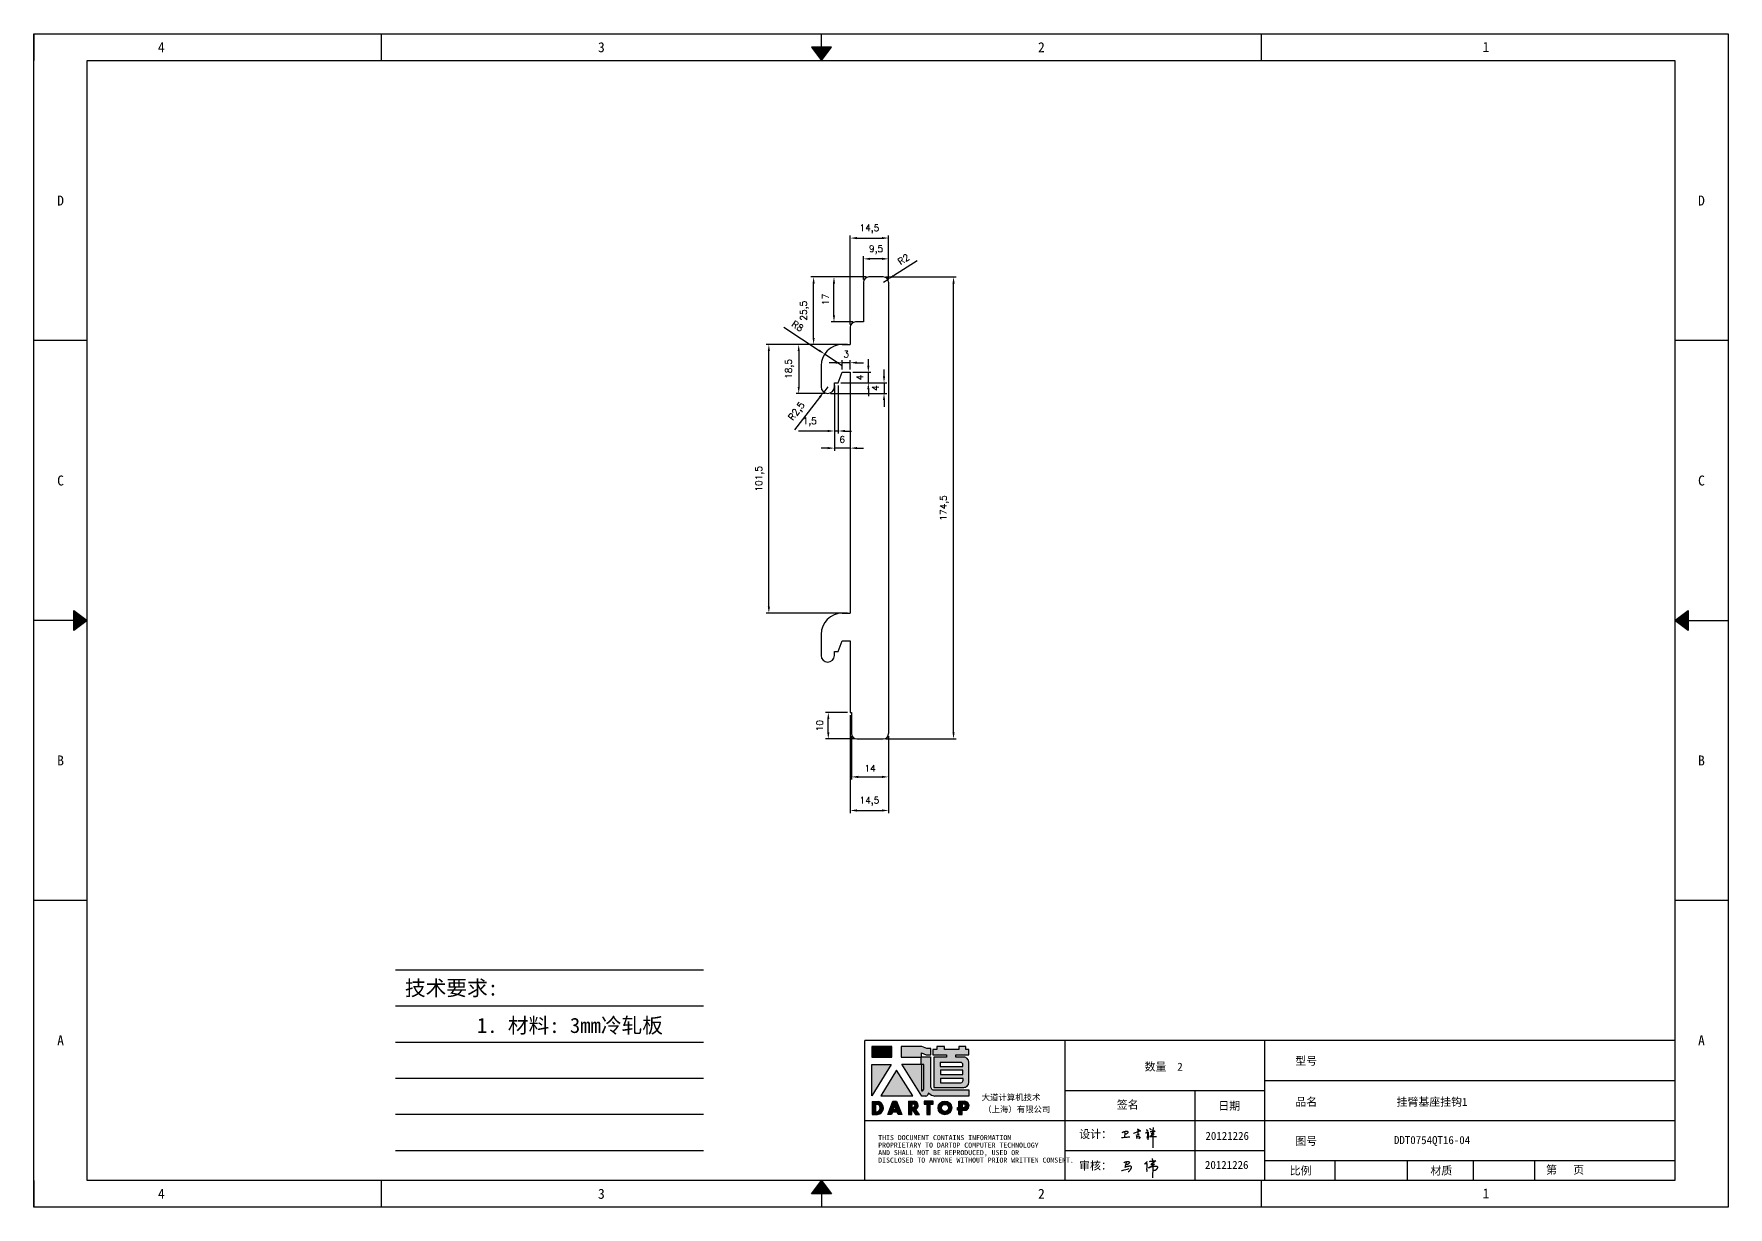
# Model space of a CAD drawing. Header units: millimetres. Extents: x 120943 to 145233, y 4425 to 40233.
# Drawn here: x 134133 to 134773, y 24653 to 25096 of the extents above; entities that cross this region are included whole.
import ezdxf
from ezdxf.enums import TextEntityAlignment as Align

# ---------------------------------------------------------------- set-up
doc = ezdxf.new("R2010")
doc.units = ezdxf.units.MM
doc.linetypes.add('DOT', pattern=[0.25, 0, -0.25])
doc.layers.add('4', color=7, linetype='Continuous')
doc.layers.add('print', color=30, linetype='Continuous')
doc.layers.add('dim', color=2, linetype='Continuous', lineweight=9)
doc.styles.add('Dartop', font='SIMFANG.TTF')
doc.styles.add('HZ', font='SimSun.ttf')
doc.styles.add('hzHT', font='SIMHEI.TTF')
doc.styles.get("Standard").update_dxf_attribs({"font": 'txt', "bigfont": 'gbcbig.shx'})
doc.dimstyles.new('0.5small', dxfattribs={"dimtxt": 2.5, "dimasz": 2.5, "dimexe": 1, "dimexo": 1, "dimgap": 2, "dimtad": 1, "dimtxsty": 'Standard', "dimcen": 2.5, "dimadec": 0, "dimazin": 0, "dimtfac": 1, "dimtmove": 0, "dimatfit": 3, "dimfxl": 1, "dimarcsym": 0})

# ---------------------------------------------------------------- blocks, each defined once
blk = doc.blocks.new('*U5')
at = {"color": 254, "linetype": 'Continuous', "extrusion": (0, 0, -1)}
for points in [[(-17, 0.333), (-16.812, 0.25), (-17, 0.5)], [(-17, 0.333), (-17.188, 0.25), (-16.812, 0.25)], [(-17, 0.333), (-17, 0.5), (-17.188, 0.25)]]:
    blk.add_solid(points, dxfattribs=at)
blk = doc.blocks.new('*U6')
at = {"color": 254, "linetype": 'Continuous'}
for points in [[(17, 21.667), (17.188, 21.75), (16.812, 21.75)], [(17, 21.667), (16.812, 21.75), (17, 21.5)], [(17, 21.667), (17, 21.5), (17.188, 21.75)]]:
    blk.add_solid(points, dxfattribs=at)
blk = doc.blocks.new('*U3')
at = {"color": 254, "linetype": 'Continuous', "extrusion": (0, 0, -1)}
for points in [[(-0.833, 11), (-0.75, 10.812), (-0.75, 11.188)], [(-0.833, 11), (-0.75, 11.188), (-1, 11)], [(-0.833, 11), (-1, 11), (-0.75, 10.812)]]:
    blk.add_solid(points, dxfattribs=at)
blk = doc.blocks.new('dadao')
for p, q in [((48, 19.2), (44.9, 10.4)), ((44.9, 10.4), (51.2, 10.4)), ((51.2, 10.4), (48, 19.2))]:
    blk.add_line(p, q)
for points in [[(41.8, 121.6), (41.8, 143.7), (-0.4, 143.7), (-0.4, 121.6), (41.8, 121.6)], [(104.8, 122), (104.8, 130.3), (114.1, 126.3), (124.2, 126.3), (124.2, 139.6), (115.9, 139.6), (105.1, 143.9), (61.5, 143.9)], [(61.7, 144), (61.7, 121.3), (103.9, 121.3)], [(113.4, 38.7), (105.1, 38.7), (63, 106.5), (103.9, 106.5), (103.9, 120.9), (103.9, 121.3)], [(109.7, 53.6), (109.7, 106.2), (104.3, 106.2), (104.3, 50.4), (106.6, 50.4)], [(144.6, 94.4), (144.6, 84.8), (192, 84.8), (192, 94.1), (144.9, 94.1)], [(120.2, 45), (119.5, 45), (119.5, 44.6)], [(0, 28), (0, 0), (11.8, 0)], [(0.1, 28), (14, 28)], [(7.1, 21.8), (7.1, 6.1), (12, 6.1)], [(7.1, 21.8), (11.4, 21.8)], [(76.8, 28.2), (76.8, 0), (84.1, 0), (84.1, 11.1), (91.6, -0.1), (100.3, -0.1), (91.7, 11.1)], [(76.8, 28.2), (90.6, 28.2)], [(84, 22.7), (84, 15.3), (87.2, 15.3)], [(84, 22.7), (87.3, 22.7)], [(183.7, 0), (183.7, 9.6), (180.6, 9.6), (180.6, 14.9), (183.8, 14.9), (183.8, 28.1), (196.1, 28.1), (196.5, 28.1)], [(183.7, 0), (190.9, 0), (190.9, 9.6), (198.8, 9.6)], [(194.9, 22.3), (190.8, 22.3), (190.8, 15), (194.4, 15)]]:
    blk.add_lwpolyline(points)
blk.add_lwpolyline([(137.1, 144.2), (137.1, 137.9), (128.3, 137.9), (128.3, 126.5), (157.3, 126.5), (157.3, 121.5), (130.3, 121.5), (130.3, 57.5), (194.4, 57.5, 0.414214), (204.4, 67.5), (204.4, 111.3, 0.414214), (194.4, 121.3), (177.5, 121.3), (177.5, 126.3), (204.7, 126.3), (204.7, 137.7), (198.2, 137.7), (198.2, 143.9), (183.3, 143.9), (183.3, 138), (153, 138), (153, 144.2), (137.1, 144.2)], format="xyb", close=True)
for points in [[(104.8, 122), (123.4, 122), (123.4, 60, 0.414214), (131.4, 52), (204.8, 52), (204.8, 39.1), (131.7, 39.1)], [(144.3, 110.8), (144.3, 101.8), (192.3, 101.8), (192.3, 105.5, 0.414214), (187.3, 110.5), (144.3, 110.5)], [(144.6, 77), (144.6, 67.5), (187.6, 67.5, 0.414214), (192.6, 72.5), (192.6, 76.4), (144.6, 76.4)]]:
    blk.add_lwpolyline(points, format="xyb")
for points in [[(-0.3, 106.2), (40.4, 106.2), (-0.3, 39.7), (-0.3, 106.2)], [(51.7, 94.1), (18.4, 39.3), (86.2, 39.3)], [(43.8, 28.2), (51.8, 28.2), (62.6, -0.1), (55, -0.1), (53.2, 5), (42.9, 5), (41.1, 0), (33.6, 0)], [(110, 28.1), (110, 21.9), (116, 21.9), (116, -0.1), (123.2, -0.1), (123.2, 22), (129.2, 22), (129.2, 28.1), (110, 28.1)]]:
    blk.add_lwpolyline(points, close=True)
for radius in [14.5, 7.44]:
    blk.add_circle((154.2, 14.2), radius)
for centre, radius, start, end in [((99.2, 60.7), 12.6, 305.6399, 325.969), ((111.6, 46.7), 8.19, 282.9811, 347.6627), ((136, 61.7), 22.9, 226.7358, 259.3209), ((8.5, 13.9), 8.49, 294.2143, 69.7177), ((9.6, 14.2), 14.4, 278.6604, 72.3203), ((86.4, 19), 3.8, 282.527, 76.7196), ((88.6, 19.4), 8.95, 290.6073, 77.2124), ((193.7, 18.7), 3.8, 280.9891, 72.5513), ((195.7, 18.6), 9.51, 288.8959, 85.2442)]:
    blk.add_arc(centre, radius, start, end)
blk = doc.blocks.new('h')
for p, q in [((20768.1, -2360.9), (20773, -2359.1)), ((20769.5, -2366.9), (20769.8, -2370.6)), ((20769.8, -2370.6), (20770.9, -2378)), ((20770.9, -2378), (20771.5, -2370.6)), ((20772.4, -2369.3), (20774.9, -2367.8)), ((20773, -2359.1), (20784.1, -2355.2)), ((20773.3, -2331.8), (20775.3, -2338.7)), ((20789.1, -2340.9), (20773.5, -2331.9)), ((20775.3, -2338.7), (20775.6, -2351.2)), ((20775.6, -2351.2), (20775.5, -2357.3)), ((20782.2, -2369.2), (20780, -2377.1)), ((20780, -2377.1), (20788.3, -2371.3)), ((20780.1, -2366.4), (20780.8, -2366.4)), ((20781.9, -2367.4), (20782.2, -2369.2)), ((20845.7, -2343.5), (20848.4, -2353)), ((20848.9, -2370.3), (20847.9, -2424)), ((20848.4, -2353), (20848.9, -2370.3))]:
    blk.add_line(p, q)
for points in [[(20696.6, -2372.4, 0.002073), (20710.6, -2371.9, 0.016137), (20719.6, -2371.3, 0.008314), (20736.9, -2369.3)], [(20699.1, -2348.2, -0.029745), (20704.6, -2345.4, -0.046842), (20708.4, -2344.2, -0.00919), (20714.3, -2343, -0.018517), (20717.2, -2342.5, -0.037841), (20720.3, -2342.4, -0.039541), (20723.2, -2342.8, -0.149785), (20726, -2344.3, -0.204935), (20726.9, -2346.6, -0.074872), (20726.5, -2348.3, -0.061615), (20725.6, -2350.3, -0.034204), (20723.8, -2352.6, -0.045776), (20722.3, -2354.1, -0.054985), (20720.4, -2355.3, -0.036348), (20717.3, -2356.5, -0.067752), (20715.7, -2356.8, -0.043553), (20713.2, -2356.7)], [(20755, -2351.9, -0.024077), (20759.9, -2350.1, -0.013147), (20768.7, -2346.5, -0.00522), (20775.4, -2344.1, -0.018517), (20777.3, -2343.4, -0.008274), (20786.3, -2341, -0.039541), (20788.3, -2340.8, -0.079216), (20789.4, -2341, -0.204935)], [(20813.5, -2350.1, 0.007348), (20815.9, -2348.7, 0.008421), (20818, -2347.3, 0.009459), (20819.7, -2346.2, -0.016325), (20820.7, -2345.5, -0.173771), (20821.8, -2345.3, -0.085159), (20823.9, -2346, -0.125883), (20826, -2347.9, -0.160659), (20826.6, -2350.1, -0.010447), (20826.5, -2352.3, -0.008247), (20826.2, -2355.1, -0.002698), (20825.3, -2374, 0.001562), (20823.9, -2383.7, 0.016137)], [(20816.8, -2335, -0.053561), (20819.6, -2336.1, -0.075272), (20821.3, -2337.3, -0.005295), (20822.5, -2338.5, -0.009337), (20823.1, -2339.1, -0.026146), (20823.7, -2339.8, -0.016644), (20824.5, -2340.9)], [(20832.1, -2329.2, -0.053561), (20834.9, -2330.3, -0.075272), (20836.7, -2331.5, -0.005295), (20837.8, -2332.6, -0.009337), (20838.5, -2333.3, -0.026146), (20839, -2334, -0.016644), (20839.8, -2335.1)], [(20836, -2343.7, -0.02797), (20842.1, -2342.6, -0.048868), (20845.6, -2342.2, -0.00919), (20851.1, -2341.4, -0.018517), (20853.9, -2341.1, -0.037841), (20856.7, -2341.2, -0.039541), (20859.4, -2341.6, -0.018282), (20840.6, -2354.7, -0.000937)], [(20847.6, -2340.2, 0.021784), (20849.6, -2335.9, 0.028296), (20850.8, -2332.4, 0.008136), (20851.9, -2328.2, 0.028913), (20852.2, -2327, 0.08193), (20852.1, -2325.9, 0.075058), (20851.7, -2324.7, 0.275043)]]:
    blk.add_lwpolyline(points, format="xyb")
for points in [[(20711.3, -2343.5), (20711.3, -2343.5), (20711.5, -2355.8), (20710.7, -2368), (20710.6, -2371.9)], [(20821.5, -2350.6), (20822.4, -2359.2), (20822.2, -2364.9), (20821.7, -2369), (20821.3, -2376.3), (20823.6, -2368.5), (20827.2, -2366.3), (20829.5, -2366.3)], [(20840.6, -2354.7), (20850, -2354.7), (20855, -2354.3), (20845.9, -2361.1), (20840.5, -2364), (20833, -2367.5), (20863.2, -2367.4), (20865.9, -2367.3)]]:
    blk.add_lwpolyline(points)
for centre, radius, start, end in [((20773.7, -2371.2), 2.3, 121.9907, 163.60158), ((20787.5, -2406), 40.3, 100.61827, 108.24823), ((20780.8, -2367.6), 1.15, 9.4675, 90)]:
    blk.add_arc(centre, radius, start, end)
blk = doc.blocks.new('*U4')
at = {"color": 254, "linetype": 'Continuous', "extrusion": (0, 0, -1)}
for points in [[(-33.167, 11), (-33, 11), (-33.25, 11.188)], [(-33.167, 11), (-33.25, 11.188), (-33.25, 10.812)], [(-33.167, 11), (-33.25, 10.812), (-33, 11)]]:
    blk.add_solid(points, dxfattribs=at)
blk = doc.blocks.new('*D277')
at = {"layer": 'Defpoints', "color": 0}
for p in [(134441.15, 24839.8), (134455.65, 24831.8), (134455.65, 24802.79)]:
    blk.add_point(p, dxfattribs=at)
at = {"layer": 'dim', "color": 0, "lineweight": -2}
for p, q in [((134441.15, 24838.8), (134441.15, 24801.79)), ((134455.65, 24830.8), (134455.65, 24801.79)), ((134443.65, 24802.79), (134453.15, 24802.79))]:
    blk.add_line(p, q, dxfattribs=at)
at = {"layer": 'dim', "color": 0}
for points in [[(134443.65, 24803.2), (134443.65, 24802.37), (134441.15, 24802.79)], [(134453.15, 24803.2), (134453.15, 24802.37), (134455.65, 24802.79)]]:
    blk.add_solid(points, dxfattribs=at)
at = {"layer": 'dim', "color": 0, "insert": (134448.4, 24806.25), "char_height": 2.5, "attachment_point": 5}
blk.add_mtext('14,5', dxfattribs=at)
blk = doc.blocks.new('*D278')
at = {"layer": 'Defpoints', "color": 0}
for p in [(134441.65, 24831.8), (134455.65, 24831.8), (134455.65, 24815.46)]:
    blk.add_point(p, dxfattribs=at)
at = {"layer": 'dim', "color": 0, "lineweight": -2}
for p, q in [((134441.65, 24830.8), (134441.65, 24814.46)), ((134455.65, 24830.8), (134455.65, 24814.46)), ((134444.15, 24815.46), (134453.15, 24815.46))]:
    blk.add_line(p, q, dxfattribs=at)
at = {"layer": 'dim', "color": 0}
for points in [[(134444.15, 24815.88), (134444.15, 24815.05), (134441.65, 24815.46)], [(134453.15, 24815.88), (134453.15, 24815.05), (134455.65, 24815.46)]]:
    blk.add_solid(points, dxfattribs=at)
at = {"layer": 'dim', "color": 0, "insert": (134448.65, 24818.71), "char_height": 2.5, "attachment_point": 5}
blk.add_mtext('14', dxfattribs=at)
blk = doc.blocks.new('*D279')
at = {"layer": 'Defpoints', "color": 0}
for p in [(134432.86, 24839.8), (134441.15, 24839.8), (134443.65, 24829.8)]:
    blk.add_point(p, dxfattribs=at)
at = {"layer": 'dim', "color": 0, "lineweight": -2}
for p, q in [((134440.15, 24839.8), (134431.86, 24839.8)), ((134432.86, 24832.3), (134432.86, 24837.3)), ((134442.65, 24829.8), (134431.86, 24829.8))]:
    blk.add_line(p, q, dxfattribs=at)
at = {"layer": 'dim', "color": 0}
for points in [[(134432.45, 24837.3), (134433.28, 24837.3), (134432.86, 24839.8)], [(134432.45, 24832.3), (134433.28, 24832.3), (134432.86, 24829.8)]]:
    blk.add_solid(points, dxfattribs=at)
at = {"layer": 'dim', "color": 0, "insert": (134429.61, 24834.8), "char_height": 2.5, "attachment_point": 5, "rotation": 90}
blk.add_mtext('10', dxfattribs=at)
blk = doc.blocks.new('*D280')
at = {"layer": 'Defpoints', "color": 0}
for p in [(134453.65, 25004.3), (134480.16, 25004.3), (134453.65, 24829.8)]:
    blk.add_point(p, dxfattribs=at)
at = {"layer": 'dim', "color": 0, "lineweight": -2}
for p, q in [((134454.65, 25004.3), (134481.16, 25004.3)), ((134480.16, 24832.3), (134480.16, 25001.8)), ((134454.65, 24829.8), (134481.16, 24829.8))]:
    blk.add_line(p, q, dxfattribs=at)
at = {"layer": 'dim', "color": 0}
for points in [[(134479.75, 25001.8), (134480.58, 25001.8), (134480.16, 25004.3)], [(134479.75, 24832.3), (134480.58, 24832.3), (134480.16, 24829.8)]]:
    blk.add_solid(points, dxfattribs=at)
at = {"layer": 'dim', "color": 0, "insert": (134476.7, 24917.05), "char_height": 2.5, "attachment_point": 5, "rotation": 90}
blk.add_mtext('174,5', dxfattribs=at)
blk = doc.blocks.new('*D281')
at = {"layer": 'Defpoints', "color": 0}
for p in [(134446.15, 25011.15), (134446.15, 25002.3), (134455.65, 25002.3)]:
    blk.add_point(p, dxfattribs=at)
at = {"layer": 'dim', "color": 0, "lineweight": -2}
for p, q in [((134446.15, 25003.3), (134446.15, 25012.15)), ((134453.15, 25011.15), (134448.65, 25011.15)), ((134455.65, 25003.3), (134455.65, 25012.15))]:
    blk.add_line(p, q, dxfattribs=at)
at = {"layer": 'dim', "color": 0}
for points in [[(134448.65, 25011.57), (134448.65, 25010.73), (134446.15, 25011.15)], [(134453.15, 25011.57), (134453.15, 25010.73), (134455.65, 25011.15)]]:
    blk.add_solid(points, dxfattribs=at)
at = {"layer": 'dim', "color": 0, "insert": (134450.9, 25014.61), "char_height": 2.5, "attachment_point": 5}
blk.add_mtext('9,5', dxfattribs=at)
blk = doc.blocks.new('*D282')
at = {"layer": 'Defpoints', "color": 0}
for p in [(134455.65, 25019), (134455.65, 25002.3), (134441.15, 24985.3)]:
    blk.add_point(p, dxfattribs=at)
at = {"layer": 'dim', "color": 0, "lineweight": -2}
for p, q in [((134441.15, 24986.3), (134441.15, 25020)), ((134443.65, 25019), (134453.15, 25019)), ((134455.65, 25003.3), (134455.65, 25020))]:
    blk.add_line(p, q, dxfattribs=at)
at = {"layer": 'dim', "color": 0}
for points in [[(134443.65, 25019.41), (134443.65, 25018.58), (134441.15, 25019)], [(134453.15, 25019.41), (134453.15, 25018.58), (134455.65, 25019)]]:
    blk.add_solid(points, dxfattribs=at)
at = {"layer": 'dim', "color": 0, "insert": (134448.4, 25022.46), "char_height": 2.5, "attachment_point": 5}
blk.add_mtext('14,5', dxfattribs=at)
blk = doc.blocks.new('*D283')
at = {"layer": 'Defpoints', "color": 0}
for p in [(134435.01, 25004.3), (134448.15, 25004.3), (134443.15, 24987.3)]:
    blk.add_point(p, dxfattribs=at)
at = {"layer": 'dim', "color": 0, "lineweight": -2}
for p, q in [((134447.15, 25004.3), (134434.01, 25004.3)), ((134435.01, 24989.8), (134435.01, 25001.8)), ((134442.15, 24987.3), (134434.01, 24987.3))]:
    blk.add_line(p, q, dxfattribs=at)
at = {"layer": 'dim', "color": 0}
for points in [[(134434.59, 25001.8), (134435.42, 25001.8), (134435.01, 25004.3)], [(134434.59, 24989.8), (134435.42, 24989.8), (134435.01, 24987.3)]]:
    blk.add_solid(points, dxfattribs=at)
at = {"layer": 'dim', "color": 0, "insert": (134431.76, 24995.8), "char_height": 2.5, "attachment_point": 5, "rotation": 90}
blk.add_mtext('17', dxfattribs=at)
blk = doc.blocks.new('*D284')
at = {"layer": 'Defpoints', "color": 0}
for p in [(134427.32, 25004.3), (134446.15, 25004.3), (134441.15, 24978.8)]:
    blk.add_point(p, dxfattribs=at)
at = {"layer": 'dim', "color": 0, "lineweight": -2}
for p, q in [((134445.15, 25004.3), (134426.32, 25004.3)), ((134427.32, 24981.3), (134427.32, 25001.8)), ((134440.15, 24978.8), (134426.32, 24978.8))]:
    blk.add_line(p, q, dxfattribs=at)
at = {"layer": 'dim', "color": 0}
for points in [[(134426.9, 25001.8), (134427.73, 25001.8), (134427.32, 25004.3)], [(134426.9, 24981.3), (134427.73, 24981.3), (134427.32, 24978.8)]]:
    blk.add_solid(points, dxfattribs=at)
at = {"layer": 'dim', "color": 0, "insert": (134423.86, 24991.55), "char_height": 2.5, "attachment_point": 5, "rotation": 90}
blk.add_mtext('25,5', dxfattribs=at)
blk = doc.blocks.new('*D55')
at = {"layer": 'Defpoints', "color": 0}
for p in [(134453.65, 25002.3), (134455.34, 25003.37)]:
    blk.add_point(p, dxfattribs=at)
at = {"layer": 'dim', "color": 0, "lineweight": -2}
for p, q in [((134466.48, 25010.39), (134457.45, 25004.7)), ((134453.65, 25002.3), (134455.34, 25003.37))]:
    blk.add_line(p, q, dxfattribs=at)
at = {"layer": 'dim', "color": 0}
blk.add_solid([(134457.23, 25005.05), (134457.67, 25004.35), (134455.34, 25003.37)], dxfattribs=at)
at = {"layer": 'dim', "color": 0, "insert": (134461.29, 25010.96), "char_height": 2.5, "attachment_point": 5, "rotation": 32.22476}
blk.add_mtext('R2', dxfattribs=at)
blk = doc.blocks.new('*D285')
at = {"layer": 'Defpoints', "color": 0}
for p in [(134431.46, 24975.2), (134438.15, 24970.8)]:
    blk.add_point(p, dxfattribs=at)
at = {"layer": 'dim', "color": 0, "lineweight": -2}
for p, q in [((134416.09, 24985.29), (134429.37, 24976.57)), ((134438.15, 24970.8), (134431.46, 24975.2))]:
    blk.add_line(p, q, dxfattribs=at)
at = {"layer": 'dim', "color": 0}
blk.add_solid([(134429.6, 24976.92), (134429.14, 24976.22), (134431.46, 24975.2)], dxfattribs=at)
at = {"layer": 'dim', "color": 0, "insert": (134421.29, 24985.77), "char_height": 2.5, "attachment_point": 5, "rotation": 326.69423}
blk.add_mtext('R8', dxfattribs=at)
blk = doc.blocks.new('*D286')
at = {"layer": 'Defpoints', "color": 0}
for p in [(134441.15, 24978.8), (134421.69, 24960.3), (134432.65, 24960.3)]:
    blk.add_point(p, dxfattribs=at)
at = {"layer": 'dim', "color": 0, "lineweight": -2}
for p, q in [((134440.15, 24978.8), (134420.69, 24978.8)), ((134421.69, 24976.3), (134421.69, 24962.8)), ((134431.65, 24960.3), (134420.69, 24960.3))]:
    blk.add_line(p, q, dxfattribs=at)
at = {"layer": 'dim', "color": 0}
for points in [[(134421.28, 24976.3), (134422.11, 24976.3), (134421.69, 24978.8)], [(134421.28, 24962.8), (134422.11, 24962.8), (134421.69, 24960.3)]]:
    blk.add_solid(points, dxfattribs=at)
at = {"layer": 'dim', "color": 0, "insert": (134418.24, 24969.55), "char_height": 2.5, "attachment_point": 5, "rotation": 90}
blk.add_mtext('18,5', dxfattribs=at)
blk = doc.blocks.new('*D56')
at = {"layer": 'Defpoints', "color": 0}
for p in [(134432.65, 24962.8), (134431.13, 24960.82)]:
    blk.add_point(p, dxfattribs=at)
at = {"layer": 'dim', "color": 0, "lineweight": -2}
for p, q in [((134432.65, 24962.8), (134431.13, 24960.82)), ((134420.24, 24946.58), (134429.61, 24958.83))]:
    blk.add_line(p, q, dxfattribs=at)
at = {"layer": 'dim', "color": 0}
blk.add_solid([(134429.28, 24959.08), (134429.94, 24958.58), (134431.13, 24960.82)], dxfattribs=at)
at = {"layer": 'dim', "color": 0, "insert": (134421.11, 24953.42), "char_height": 2.5, "attachment_point": 5, "rotation": 52.58202}
blk.add_mtext('R2,5', dxfattribs=at)
blk = doc.blocks.new('*D287')
at = {"layer": 'Defpoints', "color": 0}
for p in [(134436.65, 24964.3), (134432.65, 24960.3), (134453.91, 24960.3)]:
    blk.add_point(p, dxfattribs=at)
at = {"layer": 'dim', "color": 0, "lineweight": -2}
for p, q in [((134453.91, 24966.8), (134453.91, 24969.3)), ((134437.65, 24964.3), (134454.91, 24964.3)), ((134453.91, 24964.3), (134453.91, 24960.3)), ((134433.65, 24960.3), (134454.91, 24960.3)), ((134453.91, 24957.8), (134453.91, 24955.3))]:
    blk.add_line(p, q, dxfattribs=at)
at = {"layer": 'dim', "color": 0}
for points in [[(134453.49, 24966.8), (134454.33, 24966.8), (134453.91, 24964.3)], [(134453.49, 24957.8), (134454.33, 24957.8), (134453.91, 24960.3)]]:
    blk.add_solid(points, dxfattribs=at)
at = {"layer": 'dim', "color": 0, "insert": (134450.66, 24962.3), "char_height": 2.5, "attachment_point": 5, "rotation": 90}
blk.add_mtext('4', dxfattribs=at)
blk = doc.blocks.new('*D288')
at = {"layer": 'Defpoints', "color": 0}
for p in [(134441.15, 24968.3), (134447.99, 24968.3), (134441.15, 24964.3)]:
    blk.add_point(p, dxfattribs=at)
at = {"layer": 'dim', "color": 0, "lineweight": -2}
for p, q in [((134442.15, 24968.3), (134448.99, 24968.3)), ((134447.99, 24970.8), (134447.99, 24973.3)), ((134447.99, 24964.3), (134447.99, 24968.3)), ((134442.15, 24964.3), (134448.99, 24964.3)), ((134447.99, 24961.8), (134447.99, 24959.3))]:
    blk.add_line(p, q, dxfattribs=at)
at = {"layer": 'dim', "color": 0}
for points in [[(134447.57, 24970.8), (134448.4, 24970.8), (134447.99, 24968.3)], [(134447.57, 24961.8), (134448.4, 24961.8), (134447.99, 24964.3)]]:
    blk.add_solid(points, dxfattribs=at)
at = {"layer": 'dim', "color": 0, "insert": (134444.74, 24966.3), "char_height": 2.5, "attachment_point": 5, "rotation": 90}
blk.add_mtext('4', dxfattribs=at)
blk = doc.blocks.new('*D289')
at = {"layer": 'Defpoints', "color": 0}
for p in [(134438.15, 24971.92), (134438.15, 24968.3), (134441.15, 24968.3)]:
    blk.add_point(p, dxfattribs=at)
at = {"layer": 'dim', "color": 0, "lineweight": -2}
for p, q in [((134435.65, 24971.92), (134433.15, 24971.92)), ((134438.15, 24969.3), (134438.15, 24972.92)), ((134441.15, 24971.92), (134438.15, 24971.92)), ((134441.15, 24969.3), (134441.15, 24972.92)), ((134443.65, 24971.92), (134446.15, 24971.92))]:
    blk.add_line(p, q, dxfattribs=at)
at = {"layer": 'dim', "color": 0}
for points in [[(134435.65, 24972.34), (134435.65, 24971.51), (134438.15, 24971.92)], [(134443.65, 24972.34), (134443.65, 24971.51), (134441.15, 24971.92)]]:
    blk.add_solid(points, dxfattribs=at)
at = {"layer": 'dim', "color": 0, "insert": (134439.65, 24975.17), "char_height": 2.5, "attachment_point": 5}
blk.add_mtext('3', dxfattribs=at)
blk = doc.blocks.new('*D290')
at = {"layer": 'Defpoints', "color": 0}
for p in [(134441.15, 24968.3), (134435.15, 24964.3), (134435.15, 24939.66)]:
    blk.add_point(p, dxfattribs=at)
at = {"layer": 'dim', "color": 0, "lineweight": -2}
for p, q in [((134435.15, 24963.3), (134435.15, 24938.66)), ((134441.15, 24967.3), (134441.15, 24938.66)), ((134432.65, 24939.66), (134430.15, 24939.66)), ((134441.15, 24939.66), (134435.15, 24939.66)), ((134443.65, 24939.66), (134446.15, 24939.66))]:
    blk.add_line(p, q, dxfattribs=at)
at = {"layer": 'dim', "color": 0}
for points in [[(134432.65, 24940.08), (134432.65, 24939.24), (134435.15, 24939.66)], [(134443.65, 24940.08), (134443.65, 24939.24), (134441.15, 24939.66)]]:
    blk.add_solid(points, dxfattribs=at)
at = {"layer": 'dim', "color": 0, "insert": (134438.15, 24942.91), "char_height": 2.5, "attachment_point": 5}
blk.add_mtext('6', dxfattribs=at)
blk = doc.blocks.new('*D291')
at = {"layer": 'Defpoints', "color": 0}
for p in [(134435.15, 24964.3), (134436.65, 24964.3), (134435.15, 24946.12)]:
    blk.add_point(p, dxfattribs=at)
at = {"layer": 'dim', "color": 0, "lineweight": -2}
for p, q in [((134435.15, 24963.3), (134435.15, 24945.12)), ((134436.65, 24963.3), (134436.65, 24945.12)), ((134432.65, 24946.12), (134421.56, 24946.12)), ((134436.65, 24946.12), (134435.15, 24946.12)), ((134439.15, 24946.12), (134441.65, 24946.12))]:
    blk.add_line(p, q, dxfattribs=at)
at = {"layer": 'dim', "color": 0}
for points in [[(134432.65, 24946.54), (134432.65, 24945.71), (134435.15, 24946.12)], [(134439.15, 24946.54), (134439.15, 24945.71), (134436.65, 24946.12)]]:
    blk.add_solid(points, dxfattribs=at)
at = {"layer": 'dim', "color": 0, "insert": (134425.85, 24949.58), "char_height": 2.5, "attachment_point": 5}
blk.add_mtext('1,5', dxfattribs=at)
blk = doc.blocks.new('*D292')
at = {"layer": 'Defpoints', "color": 0}
for p in [(134410.42, 24978.8), (134441.15, 24978.8), (134441.15, 24877.3)]:
    blk.add_point(p, dxfattribs=at)
at = {"layer": 'dim', "color": 0, "lineweight": -2}
for p, q in [((134440.15, 24978.8), (134409.42, 24978.8)), ((134410.42, 24879.8), (134410.42, 24976.3)), ((134440.15, 24877.3), (134409.42, 24877.3))]:
    blk.add_line(p, q, dxfattribs=at)
at = {"layer": 'dim', "color": 0}
for points in [[(134410.01, 24976.3), (134410.84, 24976.3), (134410.42, 24978.8)], [(134410.01, 24879.8), (134410.84, 24879.8), (134410.42, 24877.3)]]:
    blk.add_solid(points, dxfattribs=at)
at = {"layer": 'dim', "color": 0, "insert": (134406.96, 24928.05), "char_height": 2.5, "attachment_point": 5, "rotation": 90}
blk.add_mtext('101,5', dxfattribs=at)

msp = doc.modelspace()

# ---------------------------------------------------------------- hatches: boundary and pattern name
for points in [[(134456.86, 24713.569), (134449.326, 24713.569), (134449.326, 24709.633), (134456.86, 24709.633)], [(134456.618, 24706.879), (134449.347, 24706.879), (134449.347, 24695.007)], [(134458.633, 24704.725), (134452.689, 24694.928), (134464.792, 24694.928)], [(134472.477, 24692.924), (134469.038, 24692.924), (134469.038, 24691.833), (134470.111, 24691.833), (134470.111, 24687.9), (134471.396, 24687.9), (134471.396, 24691.835), (134472.477, 24691.835)]]:
    msp.add_hatch(color=0).paths.add_polyline_path(points)
h = msp.add_hatch(color=0)
h.paths.add_polyline_path([(134468.119, 24711.177), (134469.781, 24710.459), (134471.579, 24710.459), (134471.579, 24712.838), (134470.096, 24712.838), (134468.164, 24713.601), (134460.42, 24713.601), (134460.42, 24709.577), (134467.954, 24709.577), (134467.954, 24709.496), (134467.954, 24706.924), (134460.648, 24706.924), (134468.163, 24694.83), (134469.651, 24694.83, 0.2793748), (134470.738, 24695.886), (134470.738, 24695.942), (134470.869, 24695.942, 0.1431454), (134472.917, 24694.9), (134485.976, 24694.9), (134485.976, 24697.193), (134472.862, 24697.193, -0.4142136), (134471.433, 24698.622), (134471.433, 24709.704), (134468.119, 24709.704)])
h.paths.add_polyline_path([(134468.03, 24706.873), (134468.988, 24706.873), (134468.988, 24697.486, -0.0889357), (134468.433, 24696.915), (134468.027, 24696.915)], flags=16)
h = msp.add_hatch(color=0)
h.paths.add_polyline_path([(134485.953, 24712.505), (134484.792, 24712.505), (134484.792, 24713.61), (134482.136, 24713.61), (134482.136, 24712.56), (134476.714, 24712.56), (134476.714, 24713.665), (134473.874, 24713.665), (134473.874, 24712.54), (134472.305, 24712.54), (134472.305, 24710.502), (134477.483, 24710.502), (134477.483, 24709.601), (134472.658, 24709.601), (134472.658, 24698.191), (134484.113, 24698.191, 0.4142136), (134485.898, 24699.976), (134485.898, 24707.79, 0.4142136), (134484.113, 24709.576), (134481.085, 24709.576), (134481.085, 24710.46), (134485.953, 24710.46)])
h.paths.add_polyline_path([(134482.848, 24707.641, -0.4142136), (134483.74, 24706.749), (134483.74, 24706.094), (134475.165, 24706.094), (134475.165, 24707.641)], flags=16)
h.paths.add_polyline_path([(134483.685, 24704.712), (134483.685, 24703.054), (134475.22, 24703.054), (134475.22, 24704.712)], flags=16)
h.paths.add_polyline_path([(134483.796, 24701.562), (134483.796, 24700.852, -0.4142136), (134482.903, 24699.959), (134475.22, 24699.959), (134475.22, 24701.562)], flags=16)
h = msp.add_hatch(color=0)
h.paths.add_polyline_path([(134451.895, 24692.906), (134449.4, 24692.906), (134449.4, 24687.915), (134451.501, 24687.915, 0.7930159)])
h.paths.add_polyline_path([(134451.538, 24689.008), (134450.666, 24689.008), (134450.666, 24691.813), (134451.442, 24691.813, -0.6713609)], flags=16)
h = msp.add_hatch(color=0)
h.paths.add_polyline_path([(134458.652, 24692.947), (134457.228, 24692.947), (134455.398, 24687.91), (134456.746, 24687.91), (134457.063, 24688.803), (134458.89, 24688.803), (134459.214, 24687.899), (134460.574, 24687.899)])
h.paths.add_polyline_path([(134458.541, 24689.765), (134457.409, 24689.765), (134457.965, 24691.348)], flags=16)
h = msp.add_hatch(color=0)
h.paths.add_polyline_path([(134465.571, 24692.944), (134463.118, 24692.944), (134463.118, 24687.907), (134464.415, 24687.907), (134464.415, 24689.904), (134465.747, 24687.889), (134467.314, 24687.889), (134465.78, 24689.891, 0.7440549)])
h.paths.add_polyline_path([(134464.403, 24690.649), (134464.403, 24691.972), (134464.982, 24691.972, -0.796809), (134464.973, 24690.649)], flags=16)
h = msp.add_hatch(color=0)
h.paths.add_polyline_path([(134474.347, 24690.444, 1), (134479.519, 24690.444, 1)])
h.paths.add_polyline_path([(134478.261, 24690.444, -1), (134475.604, 24690.444, -1)], flags=16)
h = msp.add_hatch(color=0)
h.paths.add_polyline_path([(134484.479, 24692.932), (134484.405, 24692.932), (134482.218, 24692.932), (134482.218, 24690.581), (134481.637, 24690.581), (134481.637, 24689.627), (134482.208, 24689.627), (134482.208, 24687.916), (134483.485, 24687.916), (134483.485, 24689.634), (134484.888, 24689.634, 0.8123038)])
h.paths.add_polyline_path([(134483.466, 24690.588), (134483.466, 24691.902), (134484.193, 24691.902, -0.7782134), (134484.118, 24690.588)], flags=16)

# ---------------------------------------------------------------- linework, layer by layer
at = {"color": 0, "linetype": 'DOT'}
for p, q in [((134132.836, 25096.127), (134762.629, 25096.127)), ((134132.836, 24663.03), (134132.836, 25086.055)), ((134762.629, 24652.958), (134132.836, 24652.958))]:
    msp.add_line(p, q, dxfattribs=at)
at = {"color": 0}
for p, q in [((134132.836, 25096.127), (134132.836, 25086.055)), ((134264.064, 25086.055), (134264.064, 25096.127)), ((134430.253, 25091.091), (134430.253, 25096.127)), ((134596.441, 25086.055), (134596.441, 25096.127)), ((134152.98, 24663.03), (134152.98, 25086.055)), ((134152.98, 25086.055), (134752.557, 25086.055)), ((134752.557, 25086.055), (134752.557, 24663.03)), ((134152.98, 24980.298), (134132.836, 24980.298)), ((134772.701, 24980.298), (134752.557, 24980.298)), ((134147.944, 24874.542), (134132.836, 24874.542)), ((134757.593, 24874.542), (134772.701, 24874.542)), ((134152.98, 24768.786), (134132.836, 24768.786)), ((134772.701, 24768.786), (134752.557, 24768.786)), ((134752.557, 24715.908), (134446.62, 24715.908)), ((134446.62, 24663.03), (134446.62, 24715.908)), ((134522.16, 24715.908), (134522.16, 24663.03)), ((134597.7, 24663.03), (134597.7, 24715.908)), ((134597.7, 24700.8), (134752.557, 24700.8)), ((134522.16, 24697.023), (134597.7, 24697.023)), ((134571.261, 24697.023), (134571.261, 24663.03)), ((134446.62, 24685.692), (134522.16, 24685.692)), ((134522.16, 24685.692), (134752.557, 24685.692)), ((134522.16, 24674.361), (134597.7, 24674.361)), ((134597.7, 24670.584), (134752.557, 24670.584)), ((134624.277, 24663.03), (134624.277, 24670.584)), ((134651.666, 24663.03), (134651.666, 24670.584)), ((134676.565, 24663.03), (134676.565, 24670.584)), ((134699.679, 24663.03), (134699.679, 24670.584)), ((134132.836, 24663.03), (134132.836, 24652.958)), ((134752.557, 24663.03), (134152.98, 24663.03)), ((134264.064, 24652.958), (134264.064, 24663.03)), ((134596.441, 24652.958), (134596.441, 24663.03)), ((134430.253, 24657.994), (134430.253, 24652.958))]:
    msp.add_line(p, q, dxfattribs=at)
for p, q in [((134446.146, 25002.302), (134446.146, 24987.302)), ((134453.646, 25004.302), (134448.146, 25004.302)), ((134455.646, 25002.302), (134455.646, 24978.802)), ((134446.146, 24987.302), (134443.146, 24987.302)), ((134441.146, 24985.302), (134441.146, 24978.802)), ((134455.646, 24985.302), (134455.646, 24831.802)), ((134438.146, 24978.802), (134441.146, 24978.802)), ((134430.146, 24970.802), (134430.146, 24962.802)), ((134436.646, 24964.302), (134438.146, 24968.302)), ((134438.146, 24968.302), (134441.146, 24968.302)), ((134441.146, 24968.302), (134441.146, 24877.302)), ((134435.146, 24964.302), (134436.646, 24964.302)), ((134435.146, 24962.802), (134435.146, 24964.302)), ((134438.146, 24877.302), (134441.146, 24877.302)), ((134430.146, 24869.302), (134430.146, 24861.302)), ((134436.646, 24862.802), (134438.146, 24866.802)), ((134438.146, 24866.802), (134441.146, 24866.802)), ((134441.146, 24866.802), (134441.146, 24839.802)), ((134435.146, 24862.802), (134436.646, 24862.802)), ((134435.146, 24861.302), (134435.146, 24862.802)), ((134441.146, 24839.802), (134441.646, 24839.802)), ((134441.646, 24839.802), (134441.646, 24831.802)), ((134443.646, 24829.802), (134453.646, 24829.802)), ((134554.601, 24668.197), (134553.859, 24667.795)), ((134555.135, 24668.482), (134554.601, 24668.197)), ((134554.632, 24669.083), (134555.575, 24669.083)), ((134556.079, 24669.128), (134555.135, 24668.482)), ((134555.169, 24671.323), (134555.386, 24669.512)), ((134555.421, 24668.176), (134555.341, 24664.016)), ((134555.386, 24669.512), (134555.421, 24668.176)), ((134555.575, 24669.083), (134556.079, 24669.128))]:
    msp.add_line(p, q)
for points in [[(134430.253, 25086.055), (134434.03, 25091.091), (134426.476, 25091.091), (134430.253, 25086.055)], [(134152.98, 24874.542), (134147.944, 24870.765), (134147.944, 24878.319), (134152.98, 24874.542)], [(134752.557, 24874.542), (134757.593, 24878.319), (134757.593, 24870.765), (134752.557, 24874.542)], [(134430.253, 24663.03), (134434.03, 24657.994), (134426.476, 24657.994), (134430.253, 24663.03)]]:
    msp.add_lwpolyline(points, close=True, dxfattribs=at)
for points in [[(134544.425, 24669.736, -0.029745), (134544.857, 24669.952, -0.0468422), (134545.15, 24670.046, -0.0091902), (134545.606, 24670.138, -0.0185172), (134545.835, 24670.172, -0.0378406), (134546.071, 24670.179, -0.0395413), (134546.295, 24670.151, -0.1497852), (134546.514, 24670.031, -0.2049352), (134546.581, 24669.858, -0.0748717), (134546.556, 24669.721, -0.0616146), (134546.481, 24669.57, -0.0342039), (134546.346, 24669.391, -0.0457759), (134546.225, 24669.276, -0.054985), (134546.079, 24669.184, -0.0363479), (134545.837, 24669.088, -0.0677521), (134545.715, 24669.067, -0.0435534), (134545.524, 24669.076)], [(134553.859, 24667.795, -0.029745), (134554.532, 24668.132, -0.0468422), (134554.989, 24668.279, -0.0091902), (134555.7, 24668.423, -0.0185172), (134556.057, 24668.475, -0.0378406), (134556.425, 24668.486, -0.0395413), (134556.775, 24668.443, -0.1497852), (134557.117, 24668.256, -0.2049352), (134557.222, 24667.986, -0.0748717), (134557.182, 24667.772, -0.0616146), (134557.066, 24667.536, -0.0342039), (134556.855, 24667.258, -0.0457759), (134556.666, 24667.077, -0.054985), (134556.438, 24666.934, -0.0363479), (134556.06, 24666.784, -0.0677521), (134555.871, 24666.751, -0.0435534), (134555.573, 24666.766)], [(134554.168, 24670.196, -0.0279703), (134554.778, 24670.309, -0.0488679), (134555.132, 24670.347, -0.0091902), (134555.688, 24670.429, -0.0185172), (134555.966, 24670.454, -0.0378406), (134556.252, 24670.448, -0.0395413), (134556.52, 24670.401, -0.0182819), (134554.632, 24669.083, -0.0009369)]]:
    msp.add_lwpolyline(points, format="xyb")
msp.add_lwpolyline([(134545.377, 24670.094), (134545.377, 24670.094), (134545.233, 24669.209), (134544.995, 24668.377), (134544.84, 24667.867)])
for centre, radius, start, end in [((134448.146, 25002.302), 2, 90, 180), ((134453.646, 25002.302), 2, 0, 90), ((134443.146, 24985.302), 2, 90, 180), ((134438.146, 24970.802), 8, 90, 180), ((134432.646, 24962.802), 2.5, 180, 0), ((134438.146, 24869.302), 8, 90, 180), ((134432.646, 24861.302), 2.5, 180, 0), ((134443.646, 24831.802), 2, 180, 270), ((134453.646, 24831.802), 2, 270, 0), ((134543.321, 24668.33), 1.596, 281.076982, 291.212632), ((134508.22, 24810.806), 148.319, 283.91895, 284.971512), ((134547.279, 24663.644), 4.876, 113.202449, 120.017497), ((134546.135, 24666.314), 1.971, 102.47486, 113.202449), ((134548.991, 24653.403), 15.195, 100.36867, 102.47486), ((134546.931, 24664.666), 3.745, 96.125337, 100.36867), ((134538.353, 24674.095), 11.096, 316.919563, 320.58866), ((134546.731, 24666.525), 1.875, 87.457037, 96.125337), ((134546.738, 24666.683), 1.717, 78.399567, 87.457037), ((134544.641, 24668.705), 2.821, 324.094808, 331.378357), ((134546.981, 24667.864), 0.511, 44.324655, 78.399567), ((134546.831, 24667.598), 0.377, 319.573073, 337.48549), ((134545.793, 24668.427), 1.694, 324.910666, 333.348429), ((134546.617, 24668.119), 0.825, 326.76781, 340.871018), ((134547.143, 24668.023), 0.284, 357.998393, 44.324655), ((134546.866, 24668.033), 0.561, 340.871018, 357.998393), ((134548.637, 24675.727), 7.458, 299.265464, 300.9495), ((134565.532, 24613.215), 57.583, 102.46592, 103.2053), ((134526.291, 24697.05), 38.128, 313.366132, 315.296084), ((134673.532, 24648.816), 121.7, 171.410173, 171.768083), ((134553.108, 24669.197), 0.244, 52.375745, 91.291159), ((134338.66, 24676.114), 214.732, 357.565664, 358.057278), ((134553.024, 24669.235), 0.279, 357.196828, 33.705179), ((134546.735, 24669.647), 6.583, 352.912546, 354.802684), ((134549.205, 24669.422), 4.103, 354.802684, 357.196828), ((134545.817, 24667.583), 1.257, 283.816254, 294.030509), ((134546.086, 24666.961), 0.58, 294.836428, 309.901134)]:
    msp.add_arc(centre, radius, start, end)
at = {"layer": 'Defpoints'}
for p, q in [((134269.452, 24742.617), (134385.711, 24742.617)), ((134269.452, 24728.967), (134385.711, 24728.967)), ((134269.452, 24728.967), (134385.711, 24728.967)), ((134269.452, 24715.317), (134385.711, 24715.317)), ((134269.452, 24701.667), (134385.711, 24701.667)), ((134269.452, 24688.017), (134385.711, 24688.017)), ((134269.452, 24674.367), (134385.711, 24674.367))]:
    msp.add_line(p, q, dxfattribs=at)
at = {"layer": 'print'}
msp.add_lwpolyline([(134132.836, 25096.127), (134772.701, 25096.127), (134772.701, 24652.958), (134132.836, 24652.958)], close=True, dxfattribs=at)

# ---------------------------------------------------------------- block references
at = {"color": 0, "linetype": 'Continuous', "xscale": 20.14402654906928, "yscale": 20.14402654921842, "zscale": 20.14402654921862}
for name, p in [('*U6', (134087.804, 24652.958)), ('*U3', (134132.836, 24652.958)), ('*U4', (134087.804, 24652.958)), ('*U5', (134087.804, 24652.958))]:
    msp.add_blockref(name, p, dxfattribs=at)
at = {"color": 0}
for name, p, xscale, yscale, zscale in [('dadao', (134449.4, 24687.915), 0.1785493262164481, 0.178549326230053, 0.1785493262317104), ('h', (132940.205, 24863.092), 0.07747410198493163, 0.07747410198530816, 0.07747410198528001)]:
    msp.add_blockref(name, p, dxfattribs=dict(at, xscale=xscale, yscale=yscale, zscale=zscale))

# ---------------------------------------------------------------- texts
for s, height, style, p in [('4', 3.777, 'Dartop', (134180.97, 25091.091)), ('3', 3.777, 'Dartop', (134347.159, 25091.091)), ('2', 3.777, 'Dartop', (134513.347, 25091.091)), ('1', 3.777, 'Dartop', (134681.257, 25091.21)), ('D', 3.777, 'Dartop', (134142.908, 25033.177)), ('D', 3.777, 'Dartop', (134762.629, 25033.177)), ('C', 3.777, 'Dartop', (134142.908, 24927.42)), ('C', 3.777, 'Dartop', (134762.629, 24927.42)), ('B', 3.777, 'Dartop', (134142.908, 24821.664)), ('B', 3.777, 'Dartop', (134762.629, 24821.664)), ('A', 3.777, 'Dartop', (134142.908, 24715.908)), ('A', 3.777, 'Dartop', (134762.629, 24715.908)), ('数量  2', 3.0216, 'hzHT', (134559.524, 24706.003)), ('型号', 3.0216, 'hzHT', (134613.377, 24708.222)), ('签名', 3.0216, 'hzHT', (134545.95, 24691.604)), ('日期', 3.0216, 'hzHT', (134584.291, 24691.232)), ('品名', 3.0216, 'hzHT', (134613.377, 24692.711)), ('挂臂基座挂钩1', 3.0216, 'hzHT', (134660.884, 24692.711)), ('20121226', 3.0216, 'hzHT', (134583.515, 24679.872)), ('图号', 3.0216, 'hzHT', (134613.377, 24677.941)), ('DDT0754QT16-04', 3.0216, 'hzHT', (134660.884, 24678.281)), ('20121226', 3.0216, 'hzHT', (134583.336, 24668.908)), ('比例', 3.0216, 'hzHT', (134611.27, 24666.728)), ('材质', 3.0216, 'hzHT', (134664.395, 24666.728)), ('第   页', 3.0216, 'hzHT', (134711.137, 24667.042)), ('4', 3.777, 'Dartop', (134180.97, 24657.994)), ('3', 3.777, 'Dartop', (134347.159, 24657.994)), ('2', 3.777, 'Dartop', (134513.347, 24657.994)), ('1', 3.777, 'Dartop', (134681.257, 24658.114))]:
    msp.add_text(s, height=height, dxfattribs=dict(at, style=style)).set_placement(p, align=Align.MIDDLE_CENTER)
at = {"style": 'HZ'}
for s, p in [('技术要求:', (134290.566, 24735.728)), ('     1. 材料: 3mm冷轧板', (134325.533, 24721.606))]:
    msp.add_text(s, height=5.733, dxfattribs=at).set_placement(p, align=Align.MIDDLE_CENTER)
at = {"color": 0, "style": 'hzHT'}
for s, height, p in [('THIS DOCUMENT CONTAINS INFORMATION', 1.8885, (134451.718, 24678.27)), ('设计：', 3.0216, (134527.646, 24679.014)), ('AND SHALL NOT BE REPRODUCED, USED OR', 1.8885, (134451.718, 24672.605)), ('PROPRIETARY TO DARTOP COMPUTER TECHNOLOGY', 1.8885, (134451.718, 24675.438)), ('DISCLOSED TO ANYONE WITHOUT PRIOR WRITTEN CONSENT.', 1.8885, (134451.718, 24669.772)), ('审核：', 3.0216, (134527.601, 24667.116))]:
    msp.add_text(s, height=height, dxfattribs=at).set_placement(p)
at = {"layer": '4', "color": 0, "style": 'hzHT'}
for s, p in [('大道计算机技术', (134490.778, 24693.27)), ('（上海）有限公司', (134491.348, 24688.754))]:
    msp.add_text(s, height=2.2662, dxfattribs=at).set_placement(p)

# ---------------------------------------------------------------- dimensions: what is measured, and where the dimension line sits
at = {"layer": 'dim'}
for base, p1, p2, picture, middle in [((134455.646, 25018.997), (134441.146, 24985.302), (134455.646, 25002.302), '*D282', (134448.396, 25022.456)), ((134446.146, 25011.149), (134455.646, 25002.302), (134446.146, 25002.302), '*D281', (134450.896, 25014.608)), ((134435.146, 24939.661), (134441.146, 24968.302), (134435.146, 24964.302), '*D290', (134438.146, 24942.911)), ((134435.146, 24946.123), (134436.646, 24964.302), (134435.146, 24964.302), '*D291', (134425.854, 24949.582)), ((134455.646, 24802.787), (134441.146, 24839.802), (134455.646, 24831.802), '*D277', (134448.396, 24806.245)), ((134455.646, 24815.463), (134441.646, 24831.802), (134455.646, 24831.802), '*D278', (134448.646, 24818.713))]:
    dim = msp.add_linear_dim(base=base, p1=p1, p2=p2, dimstyle='0.5small', override={"dimpost": '\\X'}, dxfattribs=at)
    dim.commit()
    dim.dimension.update_dxf_attribs({"geometry": picture, "text_midpoint": middle})
dim = msp.add_radius_dim(center=(134453.646, 25002.302), mpoint=(134455.338, 25003.369), dimstyle='0.5small', override={"dimpost": '\\X'}, dxfattribs=at)
dim.commit()
dim.dimension.update_dxf_attribs({"geometry": '*D55', "text_midpoint": (134461.289, 25010.962)})
for base, p1, p2, picture, middle in [((134427.317, 25004.302), (134441.146, 24978.802), (134446.146, 25004.302), '*D284', (134423.858, 24991.552)), ((134435.007, 25004.302), (134443.146, 24987.302), (134448.146, 25004.302), '*D283', (134431.757, 24995.802)), ((134480.162, 25004.302), (134453.646, 24829.802), (134453.646, 25004.302), '*D280', (134476.704, 24917.052)), ((134410.423, 24978.802), (134441.146, 24877.302), (134441.146, 24978.802), '*D292', (134406.964, 24928.052)), ((134421.695, 24960.302), (134441.146, 24978.802), (134432.646, 24960.302), '*D286', (134418.236, 24969.552)), ((134432.862, 24839.802), (134443.646, 24829.802), (134441.146, 24839.802), '*D279', (134429.612, 24834.802))]:
    dim = msp.add_linear_dim(base=base, p1=p1, p2=p2, angle=90, dimstyle='0.5small', override={"dimpost": '\\X'}, dxfattribs=at)
    dim.commit()
    dim.dimension.update_dxf_attribs({"geometry": picture, "text_midpoint": middle})
for center, mpoint, picture, middle in [((134438.146, 24970.802), (134431.46, 24975.195), '*D285', (134419.501, 24983.053)), ((134432.646, 24962.802), (134431.127, 24960.817), '*D56', (134423.857, 24951.314))]:
    dim = msp.add_radius_dim(center=center, mpoint=mpoint, dimstyle='0.5small', override={"dimpost": '\\X'}, dxfattribs=at)
    dim.commit()
    dim.dimension.update_dxf_attribs({"geometry": picture, "text_midpoint": middle, "dimtype": 164})
dim = msp.add_linear_dim(base=(134438.146, 24971.922), p1=(134441.146, 24968.302), p2=(134438.146, 24968.302), dimstyle='0.5small', override={"dimpost": '\\X'}, dxfattribs=at)
dim.commit()
dim.dimension.update_dxf_attribs({"geometry": '*D289', "text_midpoint": (134439.646, 24971.922), "dimtype": 160})
for base, p1, p2, picture, middle in [((134453.91, 24960.302), (134436.646, 24964.302), (134432.646, 24960.302), '*D287', (134453.91, 24962.302)), ((134447.988, 24968.302), (134441.146, 24964.302), (134441.146, 24968.302), '*D288', (134447.988, 24966.302))]:
    dim = msp.add_linear_dim(base=base, p1=p1, p2=p2, angle=90, dimstyle='0.5small', override={"dimpost": '\\X'}, dxfattribs=at)
    dim.commit()
    dim.dimension.update_dxf_attribs({"geometry": picture, "text_midpoint": middle, "dimtype": 160})

doc.saveas('drawing.dxf')
